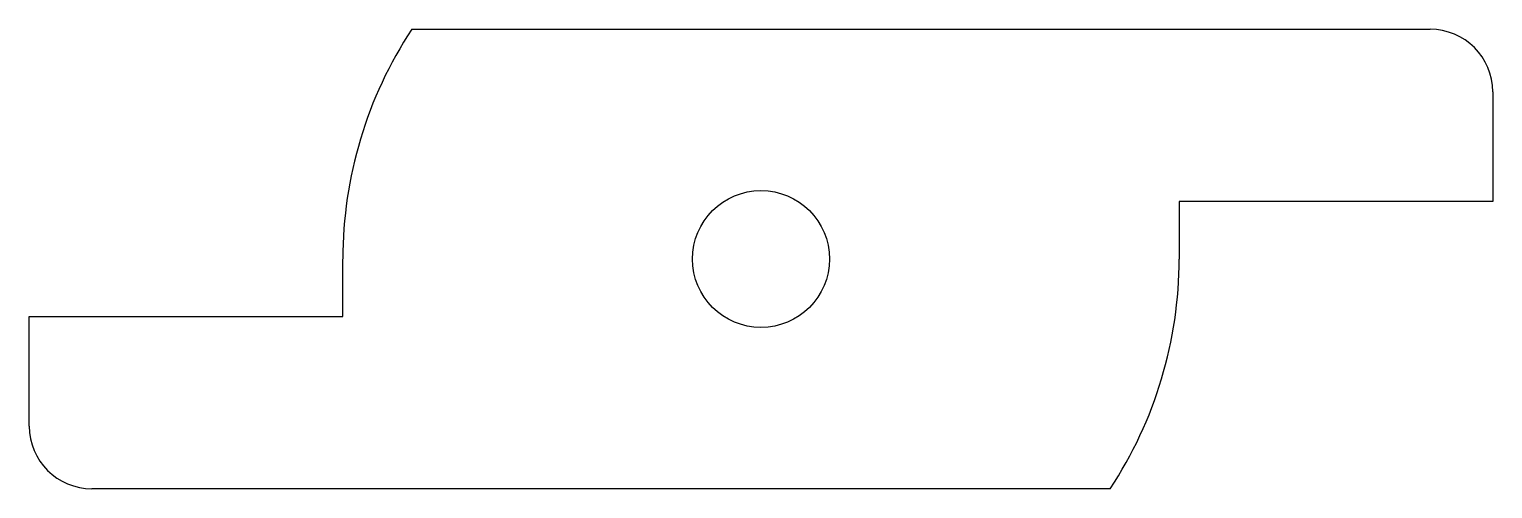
# Model space of a CAD drawing. Extents: x 0 to 70, y 0 to 22.
import ezdxf

# ---------------------------------------------------------------- set-up
doc = ezdxf.new("R2010")
doc.units = 0
doc.layers.add('Shape2DView', color=7, linetype='CONTINUOUS')

msp = doc.modelspace()

# ---------------------------------------------------------------- linework, layer by layer
at = {"layer": 'Shape2DView'}
for p, q in [((18.2967, 22), (67, 22)), ((70, 19), (70, 13.75)), ((70, 13.75), (55, 13.75)), ((55, 13.75), (55, 11)), ((15, 8.25), (15, 11)), ((0, 3), (0, 8.25)), ((0, 8.25), (15, 8.25)), ((51.7033, 0), (3, 0))]:
    msp.add_line(p, q, dxfattribs=at)
msp.add_circle((35, 11), 3.275, dxfattribs=at)
for centre, radius, start, end in [((35, 11), 20, 146.633, -180), ((67, 19), 3, 0, 90), ((35, 11), 20, -33.367, 0), ((3, 3), 3, 180, -90)]:
    msp.add_arc(centre, radius, start, end, dxfattribs=at)

doc.saveas('drawing.dxf')
